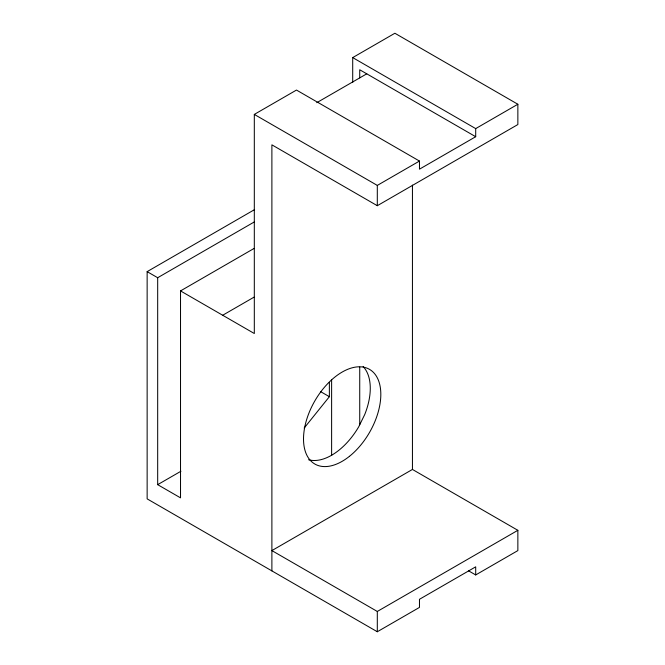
<?xml version="1.0" encoding="UTF-8"?>
<svg xmlns="http://www.w3.org/2000/svg" width="665" height="665" viewBox="0 0 665 665"><rect width="100%" height="100%" fill="white"/><g stroke="black" fill="none" stroke-linecap="round" stroke-linejoin="round"><path stroke-width="1" d="M304.154 428.069L329.375 396.689L329.375 382.491M254.371 221.902L157.68 277.721L157.68 484.66L180.523 497.852L180.523 290.913L254.313 333.514L254.313 114.405L296.482 90.058L419.474 161.063L419.474 169.176L475.699 136.716L475.699 128.603L352.708 57.597L352.708 82.518M352.708 57.597L394.877 33.25L517.86 104.255L517.86 124.546L377.304 205.701L271.885 144.837L271.885 570.886M316.781 102.676L366.764 73.823M468.534 570.811L475.699 574.942L475.699 566.829L419.474 599.29L419.474 607.403L377.304 631.75L147.14 498.866L147.14 271.636L254.57 209.608M180.523 290.913L253.93 248.527M254.313 114.405L377.304 185.41L419.474 161.063M475.699 128.603L517.86 104.255M222.684 315.252L254.022 297.164M157.68 484.66L180.955 471.227M517.86 530.313L412.441 469.448L271.885 550.595L377.304 611.459L517.86 530.313L517.86 550.595L475.699 574.942M475.699 136.716L359.732 69.767L359.732 77.88M147.14 271.636L157.68 277.721M320.588 391.619L329.375 396.689M412.441 185.103L412.441 469.448M377.304 185.41L377.304 205.701M377.304 611.459L377.304 631.75M359.732 367.105L359.732 424.719M331.619 379.707L331.619 455.45M363.123 366.556A54.663 31.563 -60 0 1 364.694 414.628L358.676 426.872A54.663 31.563 -60 0 1 308.577 459.748M349.416 456.348A54.663 31.563 -60 0 0 371.419 370.629A54.663 31.563 -60 0 0 305.659 423.106A54.663 31.563 -60 0 0 349.416 456.348"/></g></svg>
